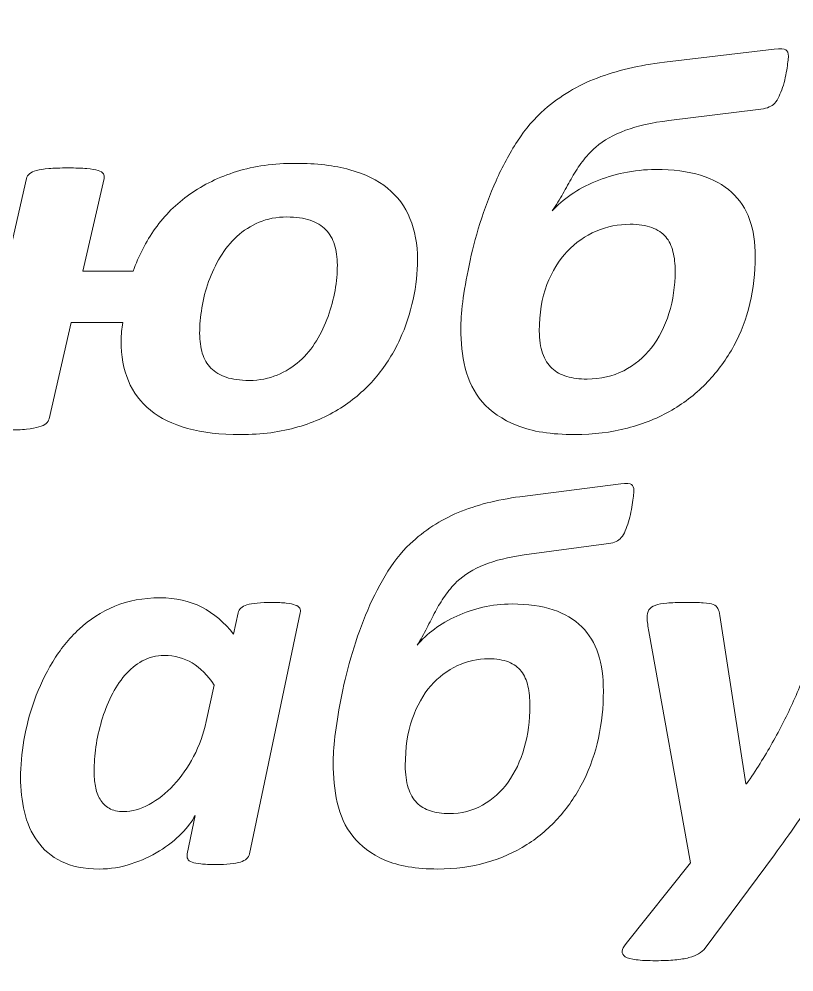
# Model space of a CAD drawing. Header units: millimetres. Extents: x -122 to 114, y -158 to 143.
# Drawn here: x -38.97 to -6.3, y -136.92 to -96.75 of the extents above; entities that cross this region are included whole.
import ezdxf

# ---------------------------------------------------------------- set-up
doc = ezdxf.new("R2010")
doc.units = ezdxf.units.MM
doc.header["$MEASUREMENT"] = 0
doc.layers.add('layer 1', color=7, linetype='Continuous')

msp = doc.modelspace()

# ---------------------------------------------------------------- linework, layer by layer
at = {"layer": 'layer 1', "color": 250, "lineweight": 20}
msp.add_open_spline([(-3.5934, -157.1901), (-24.7977, -157.7254), (-63.3817, -148.2724), (-71.129, -119.9138), (-71.129, -119.9138), (-78.3491, -93.4846), (-82.9464, -74.7906), (-99.5917, -56.9316), (-99.5917, -56.9316), (-121.6867, -33.2253), (-111.6519, 28.6851), (-91.5829, 47.9697), (-91.5829, 47.9697), (-89.0711, 50.3834), (-88.4017, 57.2121), (-91.5249, 58.9546), (-91.5249, 58.9546), (-98.8672, 63.0509), (-92.4483, 78.2326), (-85.2413, 76.8838), (-85.2413, 76.8838), (-40.8622, 68.5782), (-27.5218, 85.1053), (-32.0233, 132.5463), (-32.0233, 132.5463), (-32.8886, 141.6669), (-12.8746, 142.7893), (-3.5934, 142.7893), (-3.5934, 142.7893), (5.6878, 142.7893), (25.7018, 141.6669), (24.8365, 132.5463), (24.8365, 132.5463), (20.335, 85.1053), (33.6754, 68.5782), (78.0545, 76.8838), (78.0545, 76.8838), (85.2615, 78.2326), (91.6804, 63.0509), (84.3381, 58.9546), (84.3381, 58.9546), (81.2149, 57.2121), (81.8843, 50.3834), (84.3961, 47.9697), (84.3961, 47.9697), (104.4651, 28.6851), (114.4999, -33.2253), (92.4049, -56.9316), (92.4049, -56.9316), (75.7596, -74.7906), (71.1623, -93.4846), (63.9422, -119.9138), (63.9422, -119.9138), (56.1949, -148.2724), (17.6109, -157.7254), (-3.5934, -157.1901)], degree=3, knots=[0, 0, 0, 0, 0.0714286, 0.0714286, 0.0714286, 0.0714286, 0.1428571, 0.1428571, 0.1428571, 0.1428571, 0.2142857, 0.2142857, 0.2142857, 0.2142857, 0.2857143, 0.2857143, 0.2857143, 0.2857143, 0.3571429, 0.3571429, 0.3571429, 0.3571429, 0.4285714, 0.4285714, 0.4285714, 0.4285714, 0.5, 0.5, 0.5, 0.5, 0.5714286, 0.5714286, 0.5714286, 0.5714286, 0.6428571, 0.6428571, 0.6428571, 0.6428571, 0.7142857, 0.7142857, 0.7142857, 0.7142857, 0.7857143, 0.7857143, 0.7857143, 0.7857143, 0.8571429, 0.8571429, 0.8571429, 0.8571429, 0.9285714, 0.9285714, 0.9285714, 0.9285714, 1, 1, 1, 1], dxfattribs=at)
at = {"layer": 'layer 1', "color": 22, "lineweight": 20}
for points, knots in [([(81.4948, 64.3349), (81.9644, 65.0621), (81.3734, 67.2955), (81.0937, 68.0071), (81.0937, 68.0071), (80.7868, 68.7879), (79.7967, 70.6115), (78.9343, 71.0658), (78.9343, 71.0658), (63.4337, 68.1881), (43.3989, 66.4985), (30.7468, 77.9156), (30.7468, 77.9156), (16.4928, 90.7781), (17.2655, 115.5359), (18.9133, 133.0356), (18.9133, 133.0356), (17.3655, 134.7781), (10.1925, 135.9845), (8.1835, 136.2418), (8.1835, 136.2418), (4.3197, 136.7369), (0.3535, 136.9197), (-3.5416, 136.9197), (-3.5416, 136.9197), (-7.4366, 136.9197), (-11.4028, 136.7369), (-15.2666, 136.2418), (-15.2666, 136.2418), (-17.2756, 135.9845), (-24.4488, 134.7781), (-25.9965, 133.0355), (-25.9965, 133.0355), (-24.3488, 115.5408), (-23.5745, 90.7794), (-37.8299, 77.9156), (-37.8299, 77.9156), (-50.482, 66.4985), (-70.5168, 68.1881), (-86.0175, 71.0658), (-86.0175, 71.0658), (-86.8798, 70.6115), (-87.8699, 68.7879), (-88.1768, 68.0071), (-88.1768, 68.0071), (-88.4565, 67.2955), (-89.0475, 65.0621), (-88.5779, 64.3349), (-88.5779, 64.3349), (-88.5735, 64.3323), (-88.5691, 64.3298), (-88.565, 64.3275), (-88.565, 64.3275), (-81.619, 60.4523), (-82.1209, 48.8334), (-87.3924, 43.7676), (-87.3924, 43.7676), (-98.1765, 33.4051), (-103.806, 11.2104), (-105.3823, -3.1796), (-105.3823, -3.1796), (-107.0459, -18.3658), (-106.2192, -40.8494), (-95.1697, -52.7046), (-95.1697, -52.7046), (-77.1089, -72.0824), (-72.0999, -93.3357), (-65.3077, -118.1984), (-65.3077, -118.1984), (-58.8461, -141.8507), (-25.1148, -151.6032), (-3.6921, -151.0624), (-3.6921, -151.0624), (-3.6921, -151.0624), (-3.5416, -151.0586), (-3.5416, -151.0586), (-3.5416, -151.0586), (-3.5416, -151.0586), (-3.391, -151.0624), (-3.391, -151.0624), (-3.391, -151.0624), (18.0317, -151.6032), (51.763, -141.8507), (58.2246, -118.1984), (58.2246, -118.1984), (65.0168, -93.3357), (70.0257, -72.0824), (88.0866, -52.7046), (88.0866, -52.7046), (99.1361, -40.8494), (99.9628, -18.3658), (98.2992, -3.1796), (98.2992, -3.1796), (96.7229, 11.2104), (91.0934, 33.4051), (80.3093, 43.7677), (80.3093, 43.7677), (75.0378, 48.8334), (74.5359, 60.4523), (81.4819, 64.3275), (81.4819, 64.3275), (81.486, 64.3298), (81.4904, 64.3323), (81.4948, 64.3349)], [0, 0, 0, 0, 0.0384615, 0.0384615, 0.0384615, 0.0384615, 0.0769231, 0.0769231, 0.0769231, 0.0769231, 0.1153846, 0.1153846, 0.1153846, 0.1153846, 0.1538462, 0.1538462, 0.1538462, 0.1538462, 0.1923077, 0.1923077, 0.1923077, 0.1923077, 0.2307692, 0.2307692, 0.2307692, 0.2307692, 0.2692308, 0.2692308, 0.2692308, 0.2692308, 0.3076923, 0.3076923, 0.3076923, 0.3076923, 0.3461538, 0.3461538, 0.3461538, 0.3461538, 0.3846154, 0.3846154, 0.3846154, 0.3846154, 0.4230769, 0.4230769, 0.4230769, 0.4230769, 0.4615385, 0.4615385, 0.4615385, 0.4615385, 0.5, 0.5, 0.5, 0.5, 0.5384615, 0.5384615, 0.5384615, 0.5384615, 0.5769231, 0.5769231, 0.5769231, 0.5769231, 0.6153846, 0.6153846, 0.6153846, 0.6153846, 0.6538462, 0.6538462, 0.6538462, 0.6538462, 0.6923077, 0.6923077, 0.6923077, 0.6923077, 0.7307692, 0.7307692, 0.7307692, 0.7307692, 0.7692308, 0.7692308, 0.7692308, 0.7692308, 0.8076923, 0.8076923, 0.8076923, 0.8076923, 0.8461538, 0.8461538, 0.8461538, 0.8461538, 0.8846154, 0.8846154, 0.8846154, 0.8846154, 0.9230769, 0.9230769, 0.9230769, 0.9230769, 0.9615385, 0.9615385, 0.9615385, 0.9615385, 1, 1, 1, 1]), ([(80.7876, 64.7495), (81.1, 66.08), (79.8296, 69.1729), (78.6961, 70.088), (78.6961, 70.088), (62.9617, 67.1968), (42.945, 65.6553), (30.1614, 77.1909), (30.1614, 77.1909), (15.7798, 90.1685), (16.3806, 114.7929), (18.0286, 132.5646), (18.0286, 132.5646), (16.1214, 134.0436), (9.9676, 135.0702), (8.0306, 135.3184), (8.0306, 135.3184), (4.2003, 135.8091), (0.2677, 135.9898), (-3.5934, 135.9898), (-3.5934, 135.9898), (-7.4545, 135.9898), (-11.3871, 135.8091), (-15.2174, 135.3184), (-15.2174, 135.3184), (-17.1544, 135.0702), (-23.3082, 134.0436), (-25.2154, 132.5646), (-25.2154, 132.5646), (-23.5674, 114.7929), (-22.9667, 90.1685), (-37.3482, 77.1909), (-37.3482, 77.1909), (-50.1318, 65.6553), (-70.1485, 67.1968), (-85.8829, 70.088), (-85.8829, 70.088), (-87.0164, 69.1729), (-88.2868, 66.08), (-87.9744, 64.7495), (-87.9744, 64.7495), (-80.8151, 60.4715), (-81.2982, 48.436), (-86.8925, 43.06), (-86.8925, 43.06), (-97.521, 32.847), (-103.0882, 10.7811), (-104.6413, -3.397), (-104.6413, -3.397), (-106.2757, -18.317), (-105.5027, -40.6324), (-94.6389, -52.2883), (-94.6389, -52.2883), (-76.4675, -71.7847), (-71.4237, -93.1035), (-64.5903, -118.117), (-64.5903, -118.117), (-58.2383, -141.3682), (-24.7829, -150.9233), (-3.764, -150.3928), (-3.764, -150.3928), (-3.764, -150.3928), (-3.5934, -150.3884), (-3.5934, -150.3884), (-3.5934, -150.3884), (-3.5934, -150.3884), (-3.4228, -150.3928), (-3.4228, -150.3928), (-3.4228, -150.3928), (17.5961, -150.9233), (51.0515, -141.3682), (57.4035, -118.117), (57.4035, -118.117), (64.2369, -93.1035), (69.2807, -71.7847), (87.4521, -52.2883), (87.4521, -52.2883), (98.3159, -40.6324), (99.0889, -18.317), (97.4545, -3.397), (97.4545, -3.397), (95.9014, 10.7811), (90.3342, 32.847), (79.7056, 43.06), (79.7056, 43.06), (74.1114, 48.436), (73.6283, 60.4715), (80.7876, 64.7495)], [0, 0, 0, 0, 0.0454545, 0.0454545, 0.0454545, 0.0454545, 0.0909091, 0.0909091, 0.0909091, 0.0909091, 0.1363636, 0.1363636, 0.1363636, 0.1363636, 0.1818182, 0.1818182, 0.1818182, 0.1818182, 0.2272727, 0.2272727, 0.2272727, 0.2272727, 0.2727273, 0.2727273, 0.2727273, 0.2727273, 0.3181818, 0.3181818, 0.3181818, 0.3181818, 0.3636364, 0.3636364, 0.3636364, 0.3636364, 0.4090909, 0.4090909, 0.4090909, 0.4090909, 0.4545455, 0.4545455, 0.4545455, 0.4545455, 0.5, 0.5, 0.5, 0.5, 0.5454545, 0.5454545, 0.5454545, 0.5454545, 0.5909091, 0.5909091, 0.5909091, 0.5909091, 0.6363636, 0.6363636, 0.6363636, 0.6363636, 0.6818182, 0.6818182, 0.6818182, 0.6818182, 0.7272727, 0.7272727, 0.7272727, 0.7272727, 0.7727273, 0.7727273, 0.7727273, 0.7727273, 0.8181818, 0.8181818, 0.8181818, 0.8181818, 0.8636364, 0.8636364, 0.8636364, 0.8636364, 0.9090909, 0.9090909, 0.9090909, 0.9090909, 0.9545455, 0.9545455, 0.9545455, 0.9545455, 1, 1, 1, 1])]:
    msp.add_open_spline(points, degree=3, knots=knots, dxfattribs=at)
at = {"layer": 'layer 1', "color": 22, "lineweight": 9}
for points, knots in [([(-6.531, -98.3175), (-6.531, -98.3718), (-6.5398, -98.4494), (-6.5532, -98.5503), (-6.5532, -98.5503), (-6.5665, -98.6512), (-6.58, -98.7715), (-6.6022, -98.9034), (-6.6022, -98.9034), (-6.6245, -99.0353), (-6.6556, -99.175), (-6.6868, -99.3186), (-6.6868, -99.3186), (-6.7224, -99.4622), (-6.7624, -99.598), (-6.8114, -99.726), (-6.8114, -99.726), (-6.8604, -99.8579), (-6.9139, -99.9744), (-6.9672, -100.0869), (-6.9672, -100.0869), (-7.0252, -100.1955), (-7.0875, -100.2809), (-7.1588, -100.343), (-7.1588, -100.343), (-7.2255, -100.4012), (-7.3146, -100.4477), (-7.4126, -100.4827), (-7.4126, -100.4827), (-7.5105, -100.5176), (-7.644, -100.5409), (-7.8088, -100.5564), (-7.8088, -100.5564), (-7.8088, -100.5564), (-11.5669, -101.022), (-11.5669, -101.022), (-11.5669, -101.022), (-12.2882, -101.1152), (-12.8982, -101.251), (-13.4013, -101.4372), (-13.4013, -101.4372), (-13.9, -101.6235), (-14.3186, -101.8602), (-14.657, -102.1473), (-14.657, -102.1473), (-14.8751, -102.3452), (-15.0622, -102.547), (-15.218, -102.7565), (-15.218, -102.7565), (-15.3783, -102.966), (-15.5207, -103.1833), (-15.6499, -103.4123), (-15.6499, -103.4123), (-15.779, -103.6373), (-15.9126, -103.8701), (-16.0417, -104.1107), (-16.0417, -104.1107), (-16.1708, -104.3474), (-16.3178, -104.588), (-16.4869, -104.8325), (-16.4869, -104.8325), (-16.2688, -104.588), (-16.0061, -104.3629), (-15.6944, -104.1495), (-15.6944, -104.1495), (-15.3871, -103.9361), (-15.0443, -103.7537), (-14.6703, -103.5985), (-14.6703, -103.5985), (-14.2963, -103.4433), (-13.9, -103.3191), (-13.4725, -103.2299), (-13.4725, -103.2299), (-13.0451, -103.1368), (-12.5999, -103.0902), (-12.1279, -103.0902), (-12.1279, -103.0902), (-11.3976, -103.0902), (-10.7654, -103.1717), (-10.2356, -103.3347), (-10.2356, -103.3347), (-9.7056, -103.4976), (-9.2692, -103.7382), (-8.9265, -104.0486), (-8.9265, -104.0486), (-8.5836, -104.3591), (-8.3298, -104.7393), (-8.1695, -105.1933), (-8.1695, -105.1933), (-8.0092, -105.6512), (-7.9291, -106.1711), (-7.9291, -106.7648), (-7.9291, -106.7648), (-7.9291, -107.4477), (-8.0047, -108.1035), (-8.1562, -108.7438), (-8.1562, -108.7438), (-8.3075, -109.3801), (-8.5346, -109.9738), (-8.833, -110.5287), (-8.833, -110.5287), (-9.1357, -111.0797), (-9.5053, -111.588), (-9.9417, -112.0497), (-9.9417, -112.0497), (-10.3824, -112.5115), (-10.8811, -112.9073), (-11.4422, -113.2332), (-11.4422, -113.2332), (-12.0032, -113.5592), (-12.6266, -113.8114), (-13.3167, -113.9938), (-13.3167, -113.9938), (-14.0025, -114.1761), (-14.7416, -114.2654), (-15.5341, -114.2654), (-15.5341, -114.2654), (-16.5314, -114.2654), (-17.3463, -114.1412), (-17.9742, -113.8851), (-17.9742, -113.8851), (-18.5975, -113.6329), (-19.0873, -113.2992), (-19.4391, -112.884), (-19.4391, -112.884), (-19.7908, -112.4727), (-20.0312, -111.9993), (-20.1559, -111.4638), (-20.1559, -111.4638), (-20.285, -110.9322), (-20.3473, -110.3735), (-20.3473, -109.7992), (-20.3473, -109.7992), (-20.3473, -109.5121), (-20.3162, -109.1357), (-20.2628, -108.6739), (-20.2628, -108.6739), (-20.2049, -108.2122), (-20.1159, -107.7), (-20.0001, -107.1334), (-20.0001, -107.1334), (-19.8843, -106.5669), (-19.7285, -105.981), (-19.537, -105.364), (-19.537, -105.364), (-19.3456, -104.751), (-19.1185, -104.1495), (-18.8602, -103.5636), (-18.8602, -103.5636), (-18.5975, -102.9777), (-18.2992, -102.4228), (-17.9608, -101.899), (-17.9608, -101.899), (-17.6179, -101.3751), (-17.2394, -100.9289), (-16.812, -100.5564), (-16.812, -100.5564), (-16.1575, -99.9899), (-15.4228, -99.5475), (-14.599, -99.2332), (-14.599, -99.2332), (-13.7797, -98.9189), (-12.8313, -98.6977), (-11.7628, -98.5658), (-11.7628, -98.5658), (-11.7628, -98.5658), (-7.132, -98.0226), (-7.132, -98.0226), (-7.132, -98.0226), (-6.8694, -97.9915), (-6.7046, -97.9993), (-6.6378, -98.0459), (-6.6378, -98.0459), (-6.5665, -98.0885), (-6.531, -98.1817), (-6.531, -98.3175)], [0, 0, 0, 0, 0.0227273, 0.0227273, 0.0227273, 0.0227273, 0.0454545, 0.0454545, 0.0454545, 0.0454545, 0.0681818, 0.0681818, 0.0681818, 0.0681818, 0.0909091, 0.0909091, 0.0909091, 0.0909091, 0.1136364, 0.1136364, 0.1136364, 0.1136364, 0.1363636, 0.1363636, 0.1363636, 0.1363636, 0.1590909, 0.1590909, 0.1590909, 0.1590909, 0.1818182, 0.1818182, 0.1818182, 0.1818182, 0.2045455, 0.2045455, 0.2045455, 0.2045455, 0.2272727, 0.2272727, 0.2272727, 0.2272727, 0.25, 0.25, 0.25, 0.25, 0.2727273, 0.2727273, 0.2727273, 0.2727273, 0.2954545, 0.2954545, 0.2954545, 0.2954545, 0.3181818, 0.3181818, 0.3181818, 0.3181818, 0.3409091, 0.3409091, 0.3409091, 0.3409091, 0.3636364, 0.3636364, 0.3636364, 0.3636364, 0.3863636, 0.3863636, 0.3863636, 0.3863636, 0.4090909, 0.4090909, 0.4090909, 0.4090909, 0.4318182, 0.4318182, 0.4318182, 0.4318182, 0.4545455, 0.4545455, 0.4545455, 0.4545455, 0.4772727, 0.4772727, 0.4772727, 0.4772727, 0.5, 0.5, 0.5, 0.5, 0.5227273, 0.5227273, 0.5227273, 0.5227273, 0.5454545, 0.5454545, 0.5454545, 0.5454545, 0.5681818, 0.5681818, 0.5681818, 0.5681818, 0.5909091, 0.5909091, 0.5909091, 0.5909091, 0.6136364, 0.6136364, 0.6136364, 0.6136364, 0.6363636, 0.6363636, 0.6363636, 0.6363636, 0.6590909, 0.6590909, 0.6590909, 0.6590909, 0.6818182, 0.6818182, 0.6818182, 0.6818182, 0.7045455, 0.7045455, 0.7045455, 0.7045455, 0.7272727, 0.7272727, 0.7272727, 0.7272727, 0.75, 0.75, 0.75, 0.75, 0.7727273, 0.7727273, 0.7727273, 0.7727273, 0.7954545, 0.7954545, 0.7954545, 0.7954545, 0.8181818, 0.8181818, 0.8181818, 0.8181818, 0.8409091, 0.8409091, 0.8409091, 0.8409091, 0.8636364, 0.8636364, 0.8636364, 0.8636364, 0.8863636, 0.8863636, 0.8863636, 0.8863636, 0.9090909, 0.9090909, 0.9090909, 0.9090909, 0.9318182, 0.9318182, 0.9318182, 0.9318182, 0.9545455, 0.9545455, 0.9545455, 0.9545455, 0.9772727, 0.9772727, 0.9772727, 0.9772727, 1, 1, 1, 1]), ([(-22.1731, -106.889), (-22.1731, -107.4361), (-22.2354, -107.9949), (-22.3557, -108.573), (-22.3557, -108.573), (-22.4803, -109.1473), (-22.6673, -109.7099), (-22.9167, -110.2609), (-22.9167, -110.2609), (-23.1705, -110.8081), (-23.4955, -111.3241), (-23.8873, -111.8053), (-23.8873, -111.8053), (-24.2836, -112.2864), (-24.76, -112.7133), (-25.3122, -113.078), (-25.3122, -113.078), (-25.8643, -113.4466), (-26.4965, -113.7377), (-27.2178, -113.9472), (-27.2178, -113.9472), (-27.9347, -114.1606), (-28.7407, -114.2654), (-29.6356, -114.2654), (-29.6356, -114.2654), (-30.486, -114.2654), (-31.2296, -114.18), (-31.8664, -114.0054), (-31.8664, -114.0054), (-32.5031, -113.8308), (-33.0241, -113.5747), (-33.4382, -113.2371), (-33.4382, -113.2371), (-33.8522, -112.8995), (-34.1595, -112.4882), (-34.3644, -111.9993), (-34.3644, -111.9993), (-34.5691, -111.5104), (-34.6716, -110.9478), (-34.6716, -110.3114), (-34.6716, -110.3114), (-34.6716, -110.1756), (-34.6626, -110.0436), (-34.6493, -109.9195), (-34.6493, -109.9195), (-34.6403, -109.7953), (-34.6226, -109.6673), (-34.6048, -109.5392), (-34.6048, -109.5392), (-34.6048, -109.5392), (-36.7732, -109.5392), (-36.7732, -109.5392), (-36.7732, -109.5392), (-36.7732, -109.5392), (-37.7082, -113.598), (-37.7082, -113.598), (-37.7082, -113.598), (-37.7261, -113.6717), (-37.7706, -113.7415), (-37.8329, -113.7997), (-37.8329, -113.7997), (-37.8997, -113.8618), (-37.9977, -113.9123), (-38.1356, -113.9472), (-38.1356, -113.9472), (-38.2692, -113.986), (-38.4429, -114.017), (-38.6611, -114.0403), (-38.6611, -114.0403), (-38.8792, -114.0636), (-39.1465, -114.0752), (-39.4581, -114.0752), (-39.4581, -114.0752), (-39.7787, -114.0752), (-40.0414, -114.0636), (-40.2462, -114.0403), (-40.2462, -114.0403), (-40.4511, -114.017), (-40.6114, -113.986), (-40.7315, -113.9472), (-40.7315, -113.9472), (-40.8473, -113.9123), (-40.923, -113.8618), (-40.9586, -113.7997), (-40.9586, -113.7997), (-40.9943, -113.7415), (-41.0031, -113.6717), (-40.9853, -113.598), (-40.9853, -113.598), (-40.9853, -113.598), (-38.6611, -103.4666), (-38.6611, -103.4666), (-38.6611, -103.4666), (-38.6433, -103.3929), (-38.6032, -103.3269), (-38.5365, -103.2687), (-38.5365, -103.2687), (-38.474, -103.2105), (-38.3717, -103.1678), (-38.2381, -103.1329), (-38.2381, -103.1329), (-38.1045, -103.098), (-37.9308, -103.0708), (-37.7171, -103.0514), (-37.7171, -103.0514), (-37.5034, -103.032), (-37.2362, -103.0242), (-36.9156, -103.0242), (-36.9156, -103.0242), (-36.5906, -103.0242), (-36.328, -103.032), (-36.1231, -103.0514), (-36.1231, -103.0514), (-35.9227, -103.0708), (-35.758, -103.098), (-35.6422, -103.1329), (-35.6422, -103.1329), (-35.5264, -103.1678), (-35.4507, -103.2105), (-35.4151, -103.2687), (-35.4151, -103.2687), (-35.3796, -103.3269), (-35.3706, -103.3929), (-35.3884, -103.4666), (-35.3884, -103.4666), (-35.3884, -103.4666), (-36.2878, -107.3779), (-36.2878, -107.3779), (-36.2878, -107.3779), (-36.2878, -107.3779), (-34.1639, -107.3779), (-34.1639, -107.3779), (-34.1639, -107.3779), (-33.9368, -106.7338), (-33.6251, -106.1323), (-33.2289, -105.5775), (-33.2289, -105.5775), (-32.8326, -105.0187), (-32.3473, -104.5375), (-31.7729, -104.134), (-31.7729, -104.134), (-31.203, -103.7266), (-30.544, -103.4084), (-29.8004, -103.1756), (-29.8004, -103.1756), (-29.0568, -102.9466), (-28.2286, -102.8302), (-27.3114, -102.8302), (-27.3114, -102.8302), (-26.4342, -102.8302), (-25.6729, -102.9195), (-25.0316, -103.098), (-25.0316, -103.098), (-24.386, -103.2765), (-23.8561, -103.5364), (-23.4332, -103.8818), (-23.4332, -103.8818), (-23.0102, -104.2271), (-22.6941, -104.6501), (-22.4892, -105.1545), (-22.4892, -105.1545), (-22.2799, -105.6589), (-22.1731, -106.2371), (-22.1731, -106.889)], [0, 0, 0, 0, 0.0243902, 0.0243902, 0.0243902, 0.0243902, 0.0487805, 0.0487805, 0.0487805, 0.0487805, 0.0731707, 0.0731707, 0.0731707, 0.0731707, 0.097561, 0.097561, 0.097561, 0.097561, 0.1219512, 0.1219512, 0.1219512, 0.1219512, 0.1463415, 0.1463415, 0.1463415, 0.1463415, 0.1707317, 0.1707317, 0.1707317, 0.1707317, 0.195122, 0.195122, 0.195122, 0.195122, 0.2195122, 0.2195122, 0.2195122, 0.2195122, 0.2439024, 0.2439024, 0.2439024, 0.2439024, 0.2682927, 0.2682927, 0.2682927, 0.2682927, 0.2926829, 0.2926829, 0.2926829, 0.2926829, 0.3170732, 0.3170732, 0.3170732, 0.3170732, 0.3414634, 0.3414634, 0.3414634, 0.3414634, 0.3658537, 0.3658537, 0.3658537, 0.3658537, 0.3902439, 0.3902439, 0.3902439, 0.3902439, 0.4146341, 0.4146341, 0.4146341, 0.4146341, 0.4390244, 0.4390244, 0.4390244, 0.4390244, 0.4634146, 0.4634146, 0.4634146, 0.4634146, 0.4878049, 0.4878049, 0.4878049, 0.4878049, 0.5121951, 0.5121951, 0.5121951, 0.5121951, 0.5365854, 0.5365854, 0.5365854, 0.5365854, 0.5609756, 0.5609756, 0.5609756, 0.5609756, 0.5853659, 0.5853659, 0.5853659, 0.5853659, 0.6097561, 0.6097561, 0.6097561, 0.6097561, 0.6341463, 0.6341463, 0.6341463, 0.6341463, 0.6585366, 0.6585366, 0.6585366, 0.6585366, 0.6829268, 0.6829268, 0.6829268, 0.6829268, 0.7073171, 0.7073171, 0.7073171, 0.7073171, 0.7317073, 0.7317073, 0.7317073, 0.7317073, 0.7560976, 0.7560976, 0.7560976, 0.7560976, 0.7804878, 0.7804878, 0.7804878, 0.7804878, 0.804878, 0.804878, 0.804878, 0.804878, 0.8292683, 0.8292683, 0.8292683, 0.8292683, 0.8536585, 0.8536585, 0.8536585, 0.8536585, 0.8780488, 0.8780488, 0.8780488, 0.8780488, 0.902439, 0.902439, 0.902439, 0.902439, 0.9268293, 0.9268293, 0.9268293, 0.9268293, 0.9512195, 0.9512195, 0.9512195, 0.9512195, 0.9756098, 0.9756098, 0.9756098, 0.9756098, 1, 1, 1, 1]), ([(-25.5526, -107.1179), (-25.5526, -106.7997), (-25.5926, -106.5126), (-25.6684, -106.2643), (-25.6684, -106.2643), (-25.7485, -106.0121), (-25.8732, -105.8025), (-26.0423, -105.6279), (-26.0423, -105.6279), (-26.2116, -105.4533), (-26.4297, -105.3214), (-26.7014, -105.2282), (-26.7014, -105.2282), (-26.9685, -105.139), (-27.2981, -105.0924), (-27.681, -105.0924), (-27.681, -105.0924), (-28.1129, -105.0924), (-28.5047, -105.1662), (-28.852, -105.3136), (-28.852, -105.3136), (-29.1992, -105.4611), (-29.511, -105.6628), (-29.787, -105.9112), (-29.787, -105.9112), (-30.0586, -106.1634), (-30.2946, -106.4505), (-30.4905, -106.7803), (-30.4905, -106.7803), (-30.6865, -107.1102), (-30.8467, -107.4555), (-30.9804, -107.8164), (-30.9804, -107.8164), (-31.1095, -108.1772), (-31.2074, -108.542), (-31.2653, -108.9184), (-31.2653, -108.9184), (-31.3276, -109.2948), (-31.3588, -109.6517), (-31.3588, -109.9932), (-31.3588, -109.9932), (-31.3588, -110.3114), (-31.3188, -110.5946), (-31.2475, -110.8391), (-31.2475, -110.8391), (-31.1718, -111.0874), (-31.0515, -111.2931), (-30.8824, -111.4638), (-30.8824, -111.4638), (-30.7131, -111.6346), (-30.495, -111.7626), (-30.2367, -111.8519), (-30.2367, -111.8519), (-29.974, -111.9372), (-29.6534, -111.9838), (-29.2705, -111.9838), (-29.2705, -111.9838), (-28.8342, -111.9838), (-28.4423, -111.9062), (-28.0906, -111.7587), (-28.0906, -111.7587), (-27.7388, -111.6113), (-27.4227, -111.4173), (-27.1422, -111.1689), (-27.1422, -111.1689), (-26.8661, -110.9245), (-26.6301, -110.6373), (-26.4342, -110.3114), (-26.4342, -110.3114), (-26.2383, -109.9854), (-26.0736, -109.6401), (-25.9445, -109.2831), (-25.9445, -109.2831), (-25.8153, -108.9223), (-25.7174, -108.5575), (-25.6506, -108.185), (-25.6506, -108.185), (-25.5838, -107.8125), (-25.5526, -107.4555), (-25.5526, -107.1179)], [0, 0, 0, 0, 0.05, 0.05, 0.05, 0.05, 0.1, 0.1, 0.1, 0.1, 0.15, 0.15, 0.15, 0.15, 0.2, 0.2, 0.2, 0.2, 0.25, 0.25, 0.25, 0.25, 0.3, 0.3, 0.3, 0.3, 0.35, 0.35, 0.35, 0.35, 0.4, 0.4, 0.4, 0.4, 0.45, 0.45, 0.45, 0.45, 0.5, 0.5, 0.5, 0.5, 0.55, 0.55, 0.55, 0.55, 0.6, 0.6, 0.6, 0.6, 0.65, 0.65, 0.65, 0.65, 0.7, 0.7, 0.7, 0.7, 0.75, 0.75, 0.75, 0.75, 0.8, 0.8, 0.8, 0.8, 0.85, 0.85, 0.85, 0.85, 0.9, 0.9, 0.9, 0.9, 0.95, 0.95, 0.95, 0.95, 1, 1, 1, 1]), ([(-11.3041, -107.3779), (-11.3041, -107.0752), (-11.3353, -106.7997), (-11.3976, -106.5553), (-11.3976, -106.5553), (-11.4599, -106.307), (-11.5624, -106.0974), (-11.7048, -105.9267), (-11.7048, -105.9267), (-11.8473, -105.7598), (-12.0432, -105.6279), (-12.2926, -105.5348), (-12.2926, -105.5348), (-12.5374, -105.4455), (-12.8447, -105.399), (-13.2099, -105.399), (-13.2099, -105.399), (-13.6996, -105.399), (-14.1716, -105.496), (-14.6347, -105.69), (-14.6347, -105.69), (-15.0933, -105.884), (-15.5029, -106.1673), (-15.8591, -106.5436), (-15.8591, -106.5436), (-16.2153, -106.9162), (-16.5003, -107.3857), (-16.714, -107.9444), (-16.714, -107.9444), (-16.9278, -108.5071), (-17.0346, -109.1589), (-17.0346, -109.9001), (-17.0346, -109.9001), (-17.0346, -110.2648), (-16.9856, -110.5791), (-16.8966, -110.8391), (-16.8966, -110.8391), (-16.803, -111.0991), (-16.674, -111.3125), (-16.5048, -111.4716), (-16.5048, -111.4716), (-16.3356, -111.6307), (-16.1263, -111.7432), (-15.8725, -111.8169), (-15.8725, -111.8169), (-15.6187, -111.8907), (-15.3381, -111.9256), (-15.022, -111.9256), (-15.022, -111.9256), (-14.4522, -111.9256), (-13.9357, -111.8092), (-13.477, -111.5725), (-13.477, -111.5725), (-13.0228, -111.3358), (-12.631, -111.0137), (-12.3105, -110.6063), (-12.3105, -110.6063), (-11.9899, -110.1989), (-11.7405, -109.7138), (-11.5669, -109.1551), (-11.5669, -109.1551), (-11.3932, -108.6002), (-11.3041, -108.0065), (-11.3041, -107.3779)], [0, 0, 0, 0, 0.0625, 0.0625, 0.0625, 0.0625, 0.125, 0.125, 0.125, 0.125, 0.1875, 0.1875, 0.1875, 0.1875, 0.25, 0.25, 0.25, 0.25, 0.3125, 0.3125, 0.3125, 0.3125, 0.375, 0.375, 0.375, 0.375, 0.4375, 0.4375, 0.4375, 0.4375, 0.5, 0.5, 0.5, 0.5, 0.5625, 0.5625, 0.5625, 0.5625, 0.625, 0.625, 0.625, 0.625, 0.6875, 0.6875, 0.6875, 0.6875, 0.75, 0.75, 0.75, 0.75, 0.8125, 0.8125, 0.8125, 0.8125, 0.875, 0.875, 0.875, 0.875, 0.9375, 0.9375, 0.9375, 0.9375, 1, 1, 1, 1]), ([(-13.0491, -116.6375), (-13.0491, -116.6918), (-13.0572, -116.7694), (-13.0696, -116.8703), (-13.0696, -116.8703), (-13.0818, -116.9712), (-13.0941, -117.0915), (-13.1145, -117.2234), (-13.1145, -117.2234), (-13.135, -117.3553), (-13.1635, -117.495), (-13.1921, -117.6386), (-13.1921, -117.6386), (-13.2248, -117.7822), (-13.2616, -117.918), (-13.3065, -118.046), (-13.3065, -118.046), (-13.3515, -118.1779), (-13.4006, -118.2944), (-13.4495, -118.4069), (-13.4495, -118.4069), (-13.5027, -118.5155), (-13.5599, -118.6009), (-13.6253, -118.663), (-13.6253, -118.663), (-13.6866, -118.7212), (-13.7683, -118.7677), (-13.8583, -118.8027), (-13.8583, -118.8027), (-13.9481, -118.8376), (-14.0707, -118.8609), (-14.222, -118.8764), (-14.222, -118.8764), (-14.222, -118.8764), (-17.6711, -119.342), (-17.6711, -119.342), (-17.6711, -119.342), (-18.3332, -119.4352), (-18.893, -119.571), (-19.3547, -119.7572), (-19.3547, -119.7572), (-19.8125, -119.9435), (-20.1967, -120.1802), (-20.5072, -120.4673), (-20.5072, -120.4673), (-20.7075, -120.6652), (-20.8791, -120.867), (-21.0221, -121.0765), (-21.0221, -121.0765), (-21.1693, -121.286), (-21.3, -121.5033), (-21.4186, -121.7323), (-21.4186, -121.7323), (-21.537, -121.9573), (-21.6596, -122.1901), (-21.7781, -122.4307), (-21.7781, -122.4307), (-21.8966, -122.6674), (-22.0315, -122.908), (-22.1868, -123.1525), (-22.1868, -123.1525), (-21.9865, -122.908), (-21.7455, -122.6829), (-21.4594, -122.4695), (-21.4594, -122.4695), (-21.1774, -122.2561), (-20.8627, -122.0737), (-20.5195, -121.9185), (-20.5195, -121.9185), (-20.1762, -121.7633), (-19.8125, -121.6391), (-19.4201, -121.5499), (-19.4201, -121.5499), (-19.0278, -121.4568), (-18.6192, -121.4102), (-18.186, -121.4102), (-18.186, -121.4102), (-17.5158, -121.4102), (-16.9355, -121.4917), (-16.4492, -121.6547), (-16.4492, -121.6547), (-15.9629, -121.8176), (-15.5623, -122.0582), (-15.2478, -122.3686), (-15.2478, -122.3686), (-14.9331, -122.6791), (-14.7001, -123.0593), (-14.553, -123.5133), (-14.553, -123.5133), (-14.4058, -123.9712), (-14.3323, -124.4911), (-14.3323, -125.0848), (-14.3323, -125.0848), (-14.3323, -125.7677), (-14.4017, -126.4235), (-14.5408, -127.0638), (-14.5408, -127.0638), (-14.6797, -127.7001), (-14.8881, -128.2938), (-15.1619, -128.8487), (-15.1619, -128.8487), (-15.4397, -129.3997), (-15.779, -129.908), (-16.1795, -130.3697), (-16.1795, -130.3697), (-16.584, -130.8315), (-17.0417, -131.2273), (-17.5566, -131.5532), (-17.5566, -131.5532), (-18.0715, -131.8792), (-18.6437, -132.1314), (-19.2771, -132.3138), (-19.2771, -132.3138), (-19.9065, -132.4961), (-20.5849, -132.5854), (-21.3123, -132.5854), (-21.3123, -132.5854), (-22.2276, -132.5854), (-22.9755, -132.4612), (-23.5518, -132.2051), (-23.5518, -132.2051), (-24.1239, -131.9529), (-24.5734, -131.6192), (-24.8963, -131.204), (-24.8963, -131.204), (-25.2191, -130.7927), (-25.4397, -130.3193), (-25.5542, -129.7838), (-25.5542, -129.7838), (-25.6727, -129.2522), (-25.7299, -128.6935), (-25.7299, -128.1192), (-25.7299, -128.1192), (-25.7299, -127.8321), (-25.7013, -127.4557), (-25.6523, -126.9939), (-25.6523, -126.9939), (-25.5992, -126.5322), (-25.5174, -126.02), (-25.4112, -125.4534), (-25.4112, -125.4534), (-25.3049, -124.8869), (-25.1619, -124.301), (-24.9861, -123.684), (-24.9861, -123.684), (-24.8104, -123.071), (-24.602, -122.4695), (-24.3649, -121.8836), (-24.3649, -121.8836), (-24.1239, -121.2977), (-23.85, -120.7428), (-23.5395, -120.219), (-23.5395, -120.219), (-23.2248, -119.6951), (-22.8774, -119.2489), (-22.4851, -118.8764), (-22.4851, -118.8764), (-21.8844, -118.3099), (-21.2101, -117.8675), (-20.4541, -117.5532), (-20.4541, -117.5532), (-19.7021, -117.2389), (-18.8316, -117.0177), (-17.8509, -116.8858), (-17.8509, -116.8858), (-17.8509, -116.8858), (-13.6008, -116.3426), (-13.6008, -116.3426), (-13.6008, -116.3426), (-13.3597, -116.3115), (-13.2085, -116.3193), (-13.1472, -116.3659), (-13.1472, -116.3659), (-13.0818, -116.4085), (-13.0491, -116.5017), (-13.0491, -116.6375)], [0, 0, 0, 0, 0.0227273, 0.0227273, 0.0227273, 0.0227273, 0.0454545, 0.0454545, 0.0454545, 0.0454545, 0.0681818, 0.0681818, 0.0681818, 0.0681818, 0.0909091, 0.0909091, 0.0909091, 0.0909091, 0.1136364, 0.1136364, 0.1136364, 0.1136364, 0.1363636, 0.1363636, 0.1363636, 0.1363636, 0.1590909, 0.1590909, 0.1590909, 0.1590909, 0.1818182, 0.1818182, 0.1818182, 0.1818182, 0.2045455, 0.2045455, 0.2045455, 0.2045455, 0.2272727, 0.2272727, 0.2272727, 0.2272727, 0.25, 0.25, 0.25, 0.25, 0.2727273, 0.2727273, 0.2727273, 0.2727273, 0.2954545, 0.2954545, 0.2954545, 0.2954545, 0.3181818, 0.3181818, 0.3181818, 0.3181818, 0.3409091, 0.3409091, 0.3409091, 0.3409091, 0.3636364, 0.3636364, 0.3636364, 0.3636364, 0.3863636, 0.3863636, 0.3863636, 0.3863636, 0.4090909, 0.4090909, 0.4090909, 0.4090909, 0.4318182, 0.4318182, 0.4318182, 0.4318182, 0.4545455, 0.4545455, 0.4545455, 0.4545455, 0.4772727, 0.4772727, 0.4772727, 0.4772727, 0.5, 0.5, 0.5, 0.5, 0.5227273, 0.5227273, 0.5227273, 0.5227273, 0.5454545, 0.5454545, 0.5454545, 0.5454545, 0.5681818, 0.5681818, 0.5681818, 0.5681818, 0.5909091, 0.5909091, 0.5909091, 0.5909091, 0.6136364, 0.6136364, 0.6136364, 0.6136364, 0.6363636, 0.6363636, 0.6363636, 0.6363636, 0.6590909, 0.6590909, 0.6590909, 0.6590909, 0.6818182, 0.6818182, 0.6818182, 0.6818182, 0.7045455, 0.7045455, 0.7045455, 0.7045455, 0.7272727, 0.7272727, 0.7272727, 0.7272727, 0.75, 0.75, 0.75, 0.75, 0.7727273, 0.7727273, 0.7727273, 0.7727273, 0.7954545, 0.7954545, 0.7954545, 0.7954545, 0.8181818, 0.8181818, 0.8181818, 0.8181818, 0.8409091, 0.8409091, 0.8409091, 0.8409091, 0.8636364, 0.8636364, 0.8636364, 0.8636364, 0.8863636, 0.8863636, 0.8863636, 0.8863636, 0.9090909, 0.9090909, 0.9090909, 0.9090909, 0.9318182, 0.9318182, 0.9318182, 0.9318182, 0.9545455, 0.9545455, 0.9545455, 0.9545455, 0.9772727, 0.9772727, 0.9772727, 0.9772727, 1, 1, 1, 1]), ([(-29.2608, -131.949), (-29.2935, -132.1081), (-29.4202, -132.2245), (-29.6368, -132.2905), (-29.6368, -132.2905), (-29.8574, -132.3603), (-30.2089, -132.3952), (-30.6993, -132.3952), (-30.6993, -132.3952), (-30.9445, -132.3952), (-31.1448, -132.3875), (-31.3041, -132.372), (-31.3041, -132.372), (-31.4594, -132.3564), (-31.582, -132.3293), (-31.6801, -132.2982), (-31.6801, -132.2982), (-31.774, -132.2633), (-31.8354, -132.2168), (-31.864, -132.1624), (-31.864, -132.1624), (-31.8926, -132.1042), (-31.9007, -132.0344), (-31.8844, -131.949), (-31.8844, -131.949), (-31.8844, -131.949), (-31.5493, -130.3232), (-31.5493, -130.3232), (-31.5493, -130.3232), (-31.6679, -130.5676), (-31.8599, -130.8237), (-32.1215, -131.0915), (-32.1215, -131.0915), (-32.3871, -131.3592), (-32.6977, -131.6037), (-33.0572, -131.8248), (-33.0572, -131.8248), (-33.4169, -132.046), (-33.8133, -132.2284), (-34.2465, -132.372), (-34.2465, -132.372), (-34.6838, -132.5155), (-35.1333, -132.5854), (-35.5951, -132.5854), (-35.5951, -132.5854), (-36.2326, -132.5854), (-36.7639, -132.4806), (-37.1848, -132.2672), (-37.1848, -132.2672), (-37.6098, -132.0577), (-37.9489, -131.7705), (-38.2023, -131.4097), (-38.2023, -131.4097), (-38.4598, -131.0488), (-38.6396, -130.6375), (-38.75, -130.1757), (-38.75, -130.1757), (-38.8562, -129.714), (-38.9093, -129.2289), (-38.9093, -128.7206), (-38.9093, -128.7206), (-38.9093, -128.2434), (-38.8644, -127.7234), (-38.7663, -127.1569), (-38.7663, -127.1569), (-38.6723, -126.5942), (-38.5251, -126.0316), (-38.3249, -125.469), (-38.3249, -125.469), (-38.1247, -124.9102), (-37.8672, -124.3709), (-37.5566, -123.8509), (-37.5566, -123.8509), (-37.2461, -123.3309), (-36.8742, -122.8692), (-36.4369, -122.4695), (-36.4369, -122.4695), (-36.0037, -122.066), (-35.5051, -121.7478), (-34.9413, -121.5072), (-34.9413, -121.5072), (-34.3773, -121.2705), (-33.7438, -121.1502), (-33.0328, -121.1502), (-33.0328, -121.1502), (-32.3708, -121.1502), (-31.7822, -121.2822), (-31.2714, -121.5421), (-31.2714, -121.5421), (-30.7606, -121.806), (-30.3152, -122.1863), (-29.931, -122.6868), (-29.931, -122.6868), (-29.931, -122.6868), (-29.739, -121.7866), (-29.739, -121.7866), (-29.739, -121.7866), (-29.7062, -121.6275), (-29.5836, -121.515), (-29.363, -121.4451), (-29.363, -121.4451), (-29.1423, -121.3792), (-28.7909, -121.3442), (-28.3045, -121.3442), (-28.3045, -121.3442), (-28.0635, -121.3442), (-27.8631, -121.352), (-27.7038, -121.3714), (-27.7038, -121.3714), (-27.5444, -121.3908), (-27.4177, -121.418), (-27.3278, -121.4529), (-27.3278, -121.4529), (-27.2339, -121.4878), (-27.1726, -121.5305), (-27.1398, -121.5887), (-27.1398, -121.5887), (-27.1113, -121.6469), (-27.1031, -121.7129), (-27.1194, -121.7866), (-27.1194, -121.7866), (-27.1194, -121.7866), (-29.2608, -131.949), (-29.2608, -131.949)], [0, 0, 0, 0, 0.0322581, 0.0322581, 0.0322581, 0.0322581, 0.0645161, 0.0645161, 0.0645161, 0.0645161, 0.0967742, 0.0967742, 0.0967742, 0.0967742, 0.1290323, 0.1290323, 0.1290323, 0.1290323, 0.1612903, 0.1612903, 0.1612903, 0.1612903, 0.1935484, 0.1935484, 0.1935484, 0.1935484, 0.2258065, 0.2258065, 0.2258065, 0.2258065, 0.2580645, 0.2580645, 0.2580645, 0.2580645, 0.2903226, 0.2903226, 0.2903226, 0.2903226, 0.3225806, 0.3225806, 0.3225806, 0.3225806, 0.3548387, 0.3548387, 0.3548387, 0.3548387, 0.3870968, 0.3870968, 0.3870968, 0.3870968, 0.4193548, 0.4193548, 0.4193548, 0.4193548, 0.4516129, 0.4516129, 0.4516129, 0.4516129, 0.483871, 0.483871, 0.483871, 0.483871, 0.516129, 0.516129, 0.516129, 0.516129, 0.5483871, 0.5483871, 0.5483871, 0.5483871, 0.5806452, 0.5806452, 0.5806452, 0.5806452, 0.6129032, 0.6129032, 0.6129032, 0.6129032, 0.6451613, 0.6451613, 0.6451613, 0.6451613, 0.6774194, 0.6774194, 0.6774194, 0.6774194, 0.7096774, 0.7096774, 0.7096774, 0.7096774, 0.7419355, 0.7419355, 0.7419355, 0.7419355, 0.7741935, 0.7741935, 0.7741935, 0.7741935, 0.8064516, 0.8064516, 0.8064516, 0.8064516, 0.8387097, 0.8387097, 0.8387097, 0.8387097, 0.8709677, 0.8709677, 0.8709677, 0.8709677, 0.9032258, 0.9032258, 0.9032258, 0.9032258, 0.9354839, 0.9354839, 0.9354839, 0.9354839, 0.9677419, 0.9677419, 0.9677419, 0.9677419, 1, 1, 1, 1]), ([(-1.8436, -121.7633), (-1.8436, -121.8642), (-1.8558, -121.9728), (-1.8803, -122.0931), (-1.8803, -122.0931), (-1.9049, -122.2173), (-1.9416, -122.3415), (-1.9866, -122.4695), (-1.9866, -122.4695), (-2.2604, -123.168), (-2.5547, -123.8858), (-2.8693, -124.6308), (-2.8693, -124.6308), (-3.184, -125.372), (-3.5436, -126.1364), (-3.9523, -126.9241), (-3.9523, -126.9241), (-4.3569, -127.7156), (-4.8227, -128.5266), (-5.3417, -129.3686), (-5.3417, -129.3686), (-5.8607, -130.2107), (-6.4533, -131.0837), (-7.1235, -131.9839), (-7.1235, -131.9839), (-7.1235, -131.9839), (-10.0455, -135.9185), (-10.0455, -135.9185), (-10.0455, -135.9185), (-10.119, -136.0155), (-10.2089, -136.097), (-10.3152, -136.163), (-10.3152, -136.163), (-10.4215, -136.2251), (-10.5563, -136.2794), (-10.7238, -136.3221), (-10.7238, -136.3221), (-10.8873, -136.3648), (-11.0835, -136.3958), (-11.3164, -136.4191), (-11.3164, -136.4191), (-11.5453, -136.4424), (-11.815, -136.4501), (-12.1174, -136.4501), (-12.1174, -136.4501), (-12.4606, -136.4501), (-12.7386, -136.4385), (-12.947, -136.4113), (-12.947, -136.4113), (-13.1595, -136.3842), (-13.3148, -136.3415), (-13.4088, -136.2833), (-13.4088, -136.2833), (-13.5069, -136.2212), (-13.5477, -136.1436), (-13.5395, -136.0543), (-13.5395, -136.0543), (-13.5354, -135.9612), (-13.4782, -135.8526), (-13.3719, -135.7245), (-13.3719, -135.7245), (-13.3719, -135.7245), (-10.6544, -132.3254), (-10.6544, -132.3254), (-10.6544, -132.3254), (-10.6544, -132.3254), (-12.4158, -122.5704), (-12.4158, -122.5704), (-12.4158, -122.5704), (-12.4321, -122.4734), (-12.4484, -122.3725), (-12.4647, -122.2639), (-12.4647, -122.2639), (-12.4811, -122.1591), (-12.4893, -122.066), (-12.4893, -121.9923), (-12.4893, -121.9923), (-12.4893, -121.8564), (-12.4606, -121.7439), (-12.4117, -121.6624), (-12.4117, -121.6624), (-12.3585, -121.5771), (-12.2686, -121.515), (-12.146, -121.4684), (-12.146, -121.4684), (-12.0233, -121.4219), (-11.8559, -121.3908), (-11.6515, -121.3714), (-11.6515, -121.3714), (-11.443, -121.352), (-11.1897, -121.3442), (-10.8955, -121.3442), (-10.8955, -121.3442), (-10.5686, -121.3442), (-10.3111, -121.3481), (-10.1231, -121.3598), (-10.1231, -121.3598), (-9.9351, -121.3714), (-9.7921, -121.3986), (-9.6981, -121.4335), (-9.6981, -121.4335), (-9.6041, -121.4723), (-9.5347, -121.5305), (-9.5019, -121.6042), (-9.5019, -121.6042), (-9.4652, -121.6818), (-9.4406, -121.775), (-9.4243, -121.8914), (-9.4243, -121.8914), (-9.4243, -121.8914), (-8.3209, -128.9961), (-8.3209, -128.9961), (-8.3209, -128.9961), (-8.3209, -128.9961), (-8.2963, -128.9961), (-8.2963, -128.9961), (-8.2963, -128.9961), (-7.9, -128.4257), (-7.5363, -127.8515), (-7.2093, -127.2655), (-7.2093, -127.2655), (-6.8824, -126.6835), (-6.58, -126.0898), (-6.3102, -125.4884), (-6.3102, -125.4884), (-6.0405, -124.8869), (-5.7872, -124.2738), (-5.5624, -123.6569), (-5.5624, -123.6569), (-5.3335, -123.0399), (-5.1252, -122.4152), (-4.9331, -121.7866), (-4.9331, -121.7866), (-4.9168, -121.7129), (-4.8799, -121.6469), (-4.8268, -121.5887), (-4.8268, -121.5887), (-4.7697, -121.5305), (-4.6756, -121.4878), (-4.5449, -121.4529), (-4.5449, -121.4529), (-4.4141, -121.418), (-4.2383, -121.3908), (-4.0218, -121.3714), (-4.0218, -121.3714), (-3.8093, -121.352), (-3.5273, -121.3442), (-3.184, -121.3442), (-3.184, -121.3442), (-2.6732, -121.3442), (-2.3217, -121.3753), (-2.1296, -121.4335), (-2.1296, -121.4335), (-1.9416, -121.4956), (-1.8436, -121.6042), (-1.8436, -121.7633)], [0, 0, 0, 0, 0.025641, 0.025641, 0.025641, 0.025641, 0.0512821, 0.0512821, 0.0512821, 0.0512821, 0.0769231, 0.0769231, 0.0769231, 0.0769231, 0.1025641, 0.1025641, 0.1025641, 0.1025641, 0.1282051, 0.1282051, 0.1282051, 0.1282051, 0.1538462, 0.1538462, 0.1538462, 0.1538462, 0.1794872, 0.1794872, 0.1794872, 0.1794872, 0.2051282, 0.2051282, 0.2051282, 0.2051282, 0.2307692, 0.2307692, 0.2307692, 0.2307692, 0.2564103, 0.2564103, 0.2564103, 0.2564103, 0.2820513, 0.2820513, 0.2820513, 0.2820513, 0.3076923, 0.3076923, 0.3076923, 0.3076923, 0.3333333, 0.3333333, 0.3333333, 0.3333333, 0.3589744, 0.3589744, 0.3589744, 0.3589744, 0.3846154, 0.3846154, 0.3846154, 0.3846154, 0.4102564, 0.4102564, 0.4102564, 0.4102564, 0.4358974, 0.4358974, 0.4358974, 0.4358974, 0.4615385, 0.4615385, 0.4615385, 0.4615385, 0.4871795, 0.4871795, 0.4871795, 0.4871795, 0.5128205, 0.5128205, 0.5128205, 0.5128205, 0.5384615, 0.5384615, 0.5384615, 0.5384615, 0.5641026, 0.5641026, 0.5641026, 0.5641026, 0.5897436, 0.5897436, 0.5897436, 0.5897436, 0.6153846, 0.6153846, 0.6153846, 0.6153846, 0.6410256, 0.6410256, 0.6410256, 0.6410256, 0.6666667, 0.6666667, 0.6666667, 0.6666667, 0.6923077, 0.6923077, 0.6923077, 0.6923077, 0.7179487, 0.7179487, 0.7179487, 0.7179487, 0.7435897, 0.7435897, 0.7435897, 0.7435897, 0.7692308, 0.7692308, 0.7692308, 0.7692308, 0.7948718, 0.7948718, 0.7948718, 0.7948718, 0.8205128, 0.8205128, 0.8205128, 0.8205128, 0.8461538, 0.8461538, 0.8461538, 0.8461538, 0.8717949, 0.8717949, 0.8717949, 0.8717949, 0.8974359, 0.8974359, 0.8974359, 0.8974359, 0.9230769, 0.9230769, 0.9230769, 0.9230769, 0.9487179, 0.9487179, 0.9487179, 0.9487179, 0.974359, 0.974359, 0.974359, 0.974359, 1, 1, 1, 1]), ([(-30.7442, -124.8326), (-31.0263, -124.4174), (-31.3327, -124.1031), (-31.6719, -123.8975), (-31.6719, -123.8975), (-32.0111, -123.6879), (-32.4075, -123.5832), (-32.8529, -123.5832), (-32.8529, -123.5832), (-33.188, -123.5832), (-33.4945, -123.6608), (-33.7765, -123.8121), (-33.7765, -123.8121), (-34.0544, -123.9634), (-34.2997, -124.1652), (-34.5162, -124.4174), (-34.5162, -124.4174), (-34.7328, -124.6735), (-34.9208, -124.9684), (-35.0843, -125.2982), (-35.0843, -125.2982), (-35.2477, -125.6319), (-35.3867, -125.9812), (-35.4929, -126.342), (-35.4929, -126.342), (-35.5992, -126.699), (-35.6809, -127.0638), (-35.734, -127.4324), (-35.734, -127.4324), (-35.7831, -127.7971), (-35.8116, -128.1386), (-35.8116, -128.449), (-35.8116, -128.449), (-35.8116, -128.6779), (-35.7912, -128.8914), (-35.7544, -129.097), (-35.7544, -129.097), (-35.7218, -129.3027), (-35.6523, -129.485), (-35.5583, -129.6441), (-35.5583, -129.6441), (-35.4643, -129.8032), (-35.3336, -129.9274), (-35.1741, -130.0244), (-35.1741, -130.0244), (-35.0148, -130.1175), (-34.8105, -130.1641), (-34.5653, -130.1641), (-34.5653, -130.1641), (-34.2138, -130.1641), (-33.8542, -130.0632), (-33.4864, -129.8653), (-33.4864, -129.8653), (-33.1186, -129.6635), (-32.7753, -129.3919), (-32.4566, -129.0466), (-32.4566, -129.0466), (-32.1378, -128.7012), (-31.8559, -128.2977), (-31.6147, -127.8398), (-31.6147, -127.8398), (-31.3695, -127.3819), (-31.1937, -126.893), (-31.0793, -126.3692), (-31.0793, -126.3692), (-31.0793, -126.3692), (-30.7442, -124.8326), (-30.7442, -124.8326)], [0, 0, 0, 0, 0.0588235, 0.0588235, 0.0588235, 0.0588235, 0.1176471, 0.1176471, 0.1176471, 0.1176471, 0.1764706, 0.1764706, 0.1764706, 0.1764706, 0.2352941, 0.2352941, 0.2352941, 0.2352941, 0.2941176, 0.2941176, 0.2941176, 0.2941176, 0.3529412, 0.3529412, 0.3529412, 0.3529412, 0.4117647, 0.4117647, 0.4117647, 0.4117647, 0.4705882, 0.4705882, 0.4705882, 0.4705882, 0.5294118, 0.5294118, 0.5294118, 0.5294118, 0.5882353, 0.5882353, 0.5882353, 0.5882353, 0.6470588, 0.6470588, 0.6470588, 0.6470588, 0.7058824, 0.7058824, 0.7058824, 0.7058824, 0.7647059, 0.7647059, 0.7647059, 0.7647059, 0.8235294, 0.8235294, 0.8235294, 0.8235294, 0.8823529, 0.8823529, 0.8823529, 0.8823529, 0.9411765, 0.9411765, 0.9411765, 0.9411765, 1, 1, 1, 1]), ([(-17.4299, -125.6979), (-17.4299, -125.3952), (-17.4586, -125.1197), (-17.5158, -124.8753), (-17.5158, -124.8753), (-17.573, -124.627), (-17.667, -124.4174), (-17.7977, -124.2467), (-17.7977, -124.2467), (-17.9285, -124.0798), (-18.1083, -123.9479), (-18.3372, -123.8548), (-18.3372, -123.8548), (-18.5619, -123.7655), (-18.844, -123.719), (-19.1791, -123.719), (-19.1791, -123.719), (-19.6286, -123.719), (-20.0617, -123.816), (-20.4868, -124.01), (-20.4868, -124.01), (-20.9077, -124.204), (-21.2836, -124.4873), (-21.6106, -124.8636), (-21.6106, -124.8636), (-21.9375, -125.2362), (-22.1991, -125.7057), (-22.3952, -126.2644), (-22.3952, -126.2644), (-22.5914, -126.8271), (-22.6894, -127.4789), (-22.6894, -128.2201), (-22.6894, -128.2201), (-22.6894, -128.5848), (-22.6445, -128.8991), (-22.5627, -129.1591), (-22.5627, -129.1591), (-22.4769, -129.4191), (-22.3584, -129.6325), (-22.2032, -129.7916), (-22.2032, -129.7916), (-22.0478, -129.9507), (-21.8557, -130.0632), (-21.6229, -130.1369), (-21.6229, -130.1369), (-21.3899, -130.2107), (-21.1324, -130.2456), (-20.8423, -130.2456), (-20.8423, -130.2456), (-20.3192, -130.2456), (-19.8452, -130.1292), (-19.4243, -129.8925), (-19.4243, -129.8925), (-19.0074, -129.6558), (-18.6477, -129.3337), (-18.3536, -128.9263), (-18.3536, -128.9263), (-18.0593, -128.5189), (-17.8305, -128.0338), (-17.6711, -127.4751), (-17.6711, -127.4751), (-17.5117, -126.9202), (-17.4299, -126.3265), (-17.4299, -125.6979)], [0, 0, 0, 0, 0.0625, 0.0625, 0.0625, 0.0625, 0.125, 0.125, 0.125, 0.125, 0.1875, 0.1875, 0.1875, 0.1875, 0.25, 0.25, 0.25, 0.25, 0.3125, 0.3125, 0.3125, 0.3125, 0.375, 0.375, 0.375, 0.375, 0.4375, 0.4375, 0.4375, 0.4375, 0.5, 0.5, 0.5, 0.5, 0.5625, 0.5625, 0.5625, 0.5625, 0.625, 0.625, 0.625, 0.625, 0.6875, 0.6875, 0.6875, 0.6875, 0.75, 0.75, 0.75, 0.75, 0.8125, 0.8125, 0.8125, 0.8125, 0.875, 0.875, 0.875, 0.875, 0.9375, 0.9375, 0.9375, 0.9375, 1, 1, 1, 1])]:
    msp.add_open_spline(points, degree=3, knots=knots, dxfattribs=at)

doc.saveas('drawing.dxf')
